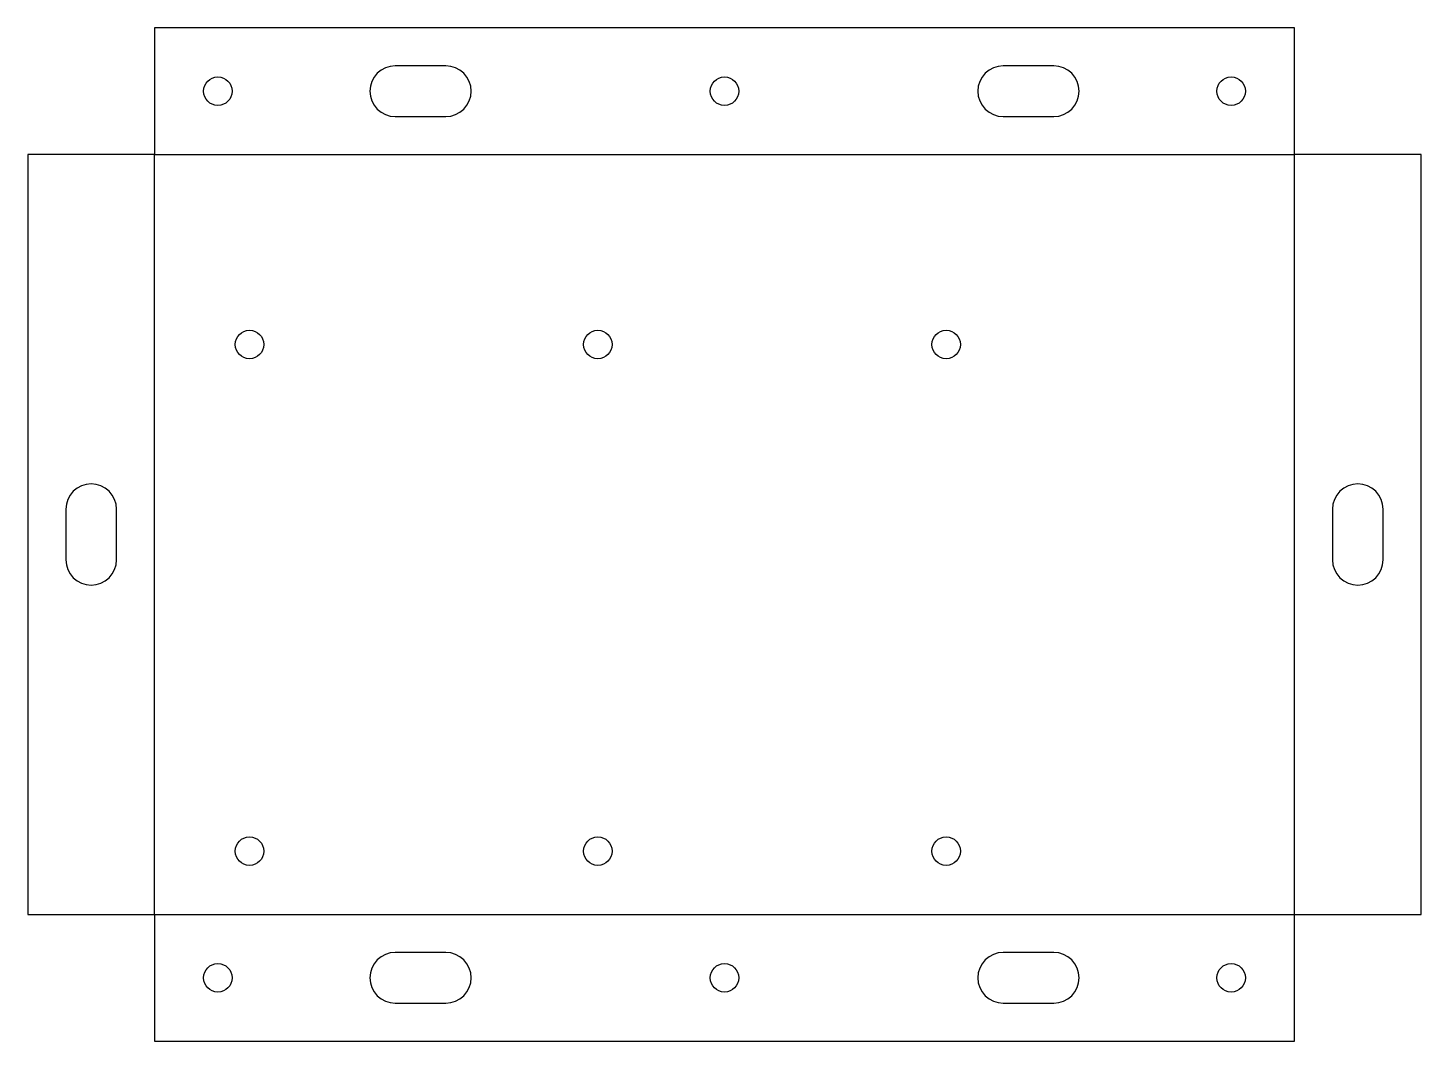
# Model space of a CAD drawing. Header units: millimetres. Extents: x 0 to 220, y 0 to 160.
import ezdxf

# ---------------------------------------------------------------- set-up
doc = ezdxf.new("R2010")
doc.units = ezdxf.units.MM

msp = doc.modelspace()

# ---------------------------------------------------------------- linework, layer by layer
at = {"layer": 'BEND'}
for p, q in [((20, 140), (200, 140)), ((20, 20), (20, 140)), ((200, 20), (200, 140)), ((20, 20), (200, 20))]:
    msp.add_line(p, q, dxfattribs=at)
at = {"layer": 'CUT'}
for p, q in [((200, 160), (20, 160)), ((20, 160), (20, 140)), ((200, 140), (200, 160)), ((58, 154), (57.22, 153.92)), ((66, 154), (58, 154)), ((66.78, 153.92), (66, 154)), ((154, 154), (153.22, 153.92)), ((162, 154), (154, 154)), ((162.78, 153.92), (162, 154)), ((54.67, 152.22), (54.3, 151.53)), ((55.17, 152.83), (54.67, 152.22)), ((55.78, 153.33), (55.17, 152.83)), ((56.47, 153.7), (55.78, 153.33)), ((57.22, 153.92), (56.47, 153.7)), ((67.53, 153.7), (66.78, 153.92)), ((68.22, 153.33), (67.53, 153.7)), ((68.83, 152.83), (68.22, 153.33)), ((69.33, 152.22), (68.83, 152.83)), ((69.7, 151.53), (69.33, 152.22)), ((150.67, 152.22), (150.3, 151.53)), ((151.17, 152.83), (150.67, 152.22)), ((151.78, 153.33), (151.17, 152.83)), ((152.47, 153.7), (151.78, 153.33)), ((153.22, 153.92), (152.47, 153.7)), ((163.53, 153.7), (162.78, 153.92)), ((164.22, 153.33), (163.53, 153.7)), ((164.83, 152.83), (164.22, 153.33)), ((165.33, 152.22), (164.83, 152.83)), ((165.7, 151.53), (165.33, 152.22)), ((54.08, 150.78), (54, 150)), ((54, 150), (54.08, 149.22)), ((54, 150), (54, 150)), ((54.3, 151.53), (54.08, 150.78)), ((69.92, 150.78), (69.7, 151.53)), ((70, 150), (69.92, 150.78)), ((69.92, 149.22), (70, 150)), ((70, 150), (70, 150)), ((150.08, 150.78), (150, 150)), ((150, 150), (150.08, 149.22)), ((150, 150), (150, 150)), ((150.3, 151.53), (150.08, 150.78)), ((165.92, 150.78), (165.7, 151.53)), ((166, 150), (165.92, 150.78)), ((165.92, 149.22), (166, 150)), ((166, 150), (166, 150)), ((54.08, 149.22), (54.3, 148.47)), ((54.3, 148.47), (54.67, 147.78)), ((54.67, 147.78), (55.17, 147.17)), ((68.83, 147.17), (69.33, 147.78)), ((69.33, 147.78), (69.7, 148.47)), ((69.7, 148.47), (69.92, 149.22)), ((150.08, 149.22), (150.3, 148.47)), ((150.3, 148.47), (150.67, 147.78)), ((150.67, 147.78), (151.17, 147.17)), ((164.83, 147.17), (165.33, 147.78)), ((165.33, 147.78), (165.7, 148.47)), ((165.7, 148.47), (165.92, 149.22)), ((55.17, 147.17), (55.78, 146.67)), ((55.78, 146.67), (56.47, 146.3)), ((56.47, 146.3), (57.22, 146.08)), ((57.22, 146.08), (58, 146)), ((58, 146), (66, 146)), ((66, 146), (66.78, 146.08)), ((66.78, 146.08), (67.53, 146.3)), ((67.53, 146.3), (68.22, 146.67)), ((68.22, 146.67), (68.83, 147.17)), ((151.17, 147.17), (151.78, 146.67)), ((151.78, 146.67), (152.47, 146.3)), ((152.47, 146.3), (153.22, 146.08)), ((153.22, 146.08), (154, 146)), ((154, 146), (162, 146)), ((162, 146), (162.78, 146.08)), ((162.78, 146.08), (163.53, 146.3)), ((163.53, 146.3), (164.22, 146.67)), ((164.22, 146.67), (164.83, 147.17)), ((20, 140), (0, 140)), ((0, 140), (0, 20)), ((220, 140), (200, 140)), ((220, 20), (220, 140)), ((10, 88), (9.22, 87.92)), ((10.78, 87.92), (10, 88)), ((10, 88), (10, 88)), ((210, 88), (209.22, 87.92)), ((210.78, 87.92), (210, 88)), ((210, 88), (210, 88)), ((6.67, 86.22), (6.3, 85.53)), ((7.17, 86.83), (6.67, 86.22)), ((7.78, 87.33), (7.17, 86.83)), ((8.47, 87.7), (7.78, 87.33)), ((9.22, 87.92), (8.47, 87.7)), ((11.53, 87.7), (10.78, 87.92)), ((12.22, 87.33), (11.53, 87.7)), ((12.83, 86.83), (12.22, 87.33)), ((13.33, 86.22), (12.83, 86.83)), ((13.7, 85.53), (13.33, 86.22)), ((206.67, 86.22), (206.3, 85.53)), ((207.17, 86.83), (206.67, 86.22)), ((207.78, 87.33), (207.17, 86.83)), ((208.47, 87.7), (207.78, 87.33)), ((209.22, 87.92), (208.47, 87.7)), ((211.53, 87.7), (210.78, 87.92)), ((212.22, 87.33), (211.53, 87.7)), ((212.83, 86.83), (212.22, 87.33)), ((213.33, 86.22), (212.83, 86.83)), ((213.7, 85.53), (213.33, 86.22)), ((6.08, 84.78), (6, 84)), ((6, 84), (6, 76)), ((6.3, 85.53), (6.08, 84.78)), ((13.92, 84.78), (13.7, 85.53)), ((14, 84), (13.92, 84.78)), ((14, 76), (14, 84)), ((206.08, 84.78), (206, 84)), ((206, 84), (206, 76)), ((206.3, 85.53), (206.08, 84.78)), ((213.92, 84.78), (213.7, 85.53)), ((214, 84), (213.92, 84.78)), ((214, 76), (214, 84)), ((6, 76), (6.08, 75.22)), ((6.08, 75.22), (6.3, 74.47)), ((13.7, 74.47), (13.92, 75.22)), ((13.92, 75.22), (14, 76)), ((206, 76), (206.08, 75.22)), ((206.08, 75.22), (206.3, 74.47)), ((213.7, 74.47), (213.92, 75.22)), ((213.92, 75.22), (214, 76)), ((6.3, 74.47), (6.67, 73.78)), ((6.67, 73.78), (7.17, 73.17)), ((7.17, 73.17), (7.78, 72.67)), ((7.78, 72.67), (8.47, 72.3)), ((11.53, 72.3), (12.22, 72.67)), ((12.22, 72.67), (12.83, 73.17)), ((12.83, 73.17), (13.33, 73.78)), ((13.33, 73.78), (13.7, 74.47)), ((206.3, 74.47), (206.67, 73.78)), ((206.67, 73.78), (207.17, 73.17)), ((207.17, 73.17), (207.78, 72.67)), ((207.78, 72.67), (208.47, 72.3)), ((211.53, 72.3), (212.22, 72.67)), ((212.22, 72.67), (212.83, 73.17)), ((212.83, 73.17), (213.33, 73.78)), ((213.33, 73.78), (213.7, 74.47)), ((8.47, 72.3), (9.22, 72.08)), ((9.22, 72.08), (10, 72)), ((10, 72), (10.78, 72.08)), ((10, 72), (10, 72)), ((10.78, 72.08), (11.53, 72.3)), ((208.47, 72.3), (209.22, 72.08)), ((209.22, 72.08), (210, 72)), ((210, 72), (210.78, 72.08)), ((210, 72), (210, 72)), ((210.78, 72.08), (211.53, 72.3)), ((0, 20), (20, 20)), ((20, 20), (20, 0)), ((200, 0), (200, 20)), ((200, 20), (220, 20)), ((55.78, 13.33), (55.17, 12.83)), ((56.47, 13.7), (55.78, 13.33)), ((57.22, 13.92), (56.47, 13.7)), ((58, 14), (57.22, 13.92)), ((66, 14), (58, 14)), ((66.78, 13.92), (66, 14)), ((67.53, 13.7), (66.78, 13.92)), ((68.22, 13.33), (67.53, 13.7)), ((68.83, 12.83), (68.22, 13.33)), ((151.78, 13.33), (151.17, 12.83)), ((152.47, 13.7), (151.78, 13.33)), ((153.22, 13.92), (152.47, 13.7)), ((154, 14), (153.22, 13.92)), ((162, 14), (154, 14)), ((162.78, 13.92), (162, 14)), ((163.53, 13.7), (162.78, 13.92)), ((164.22, 13.33), (163.53, 13.7)), ((164.83, 12.83), (164.22, 13.33)), ((54.3, 11.53), (54.08, 10.78)), ((54.67, 12.22), (54.3, 11.53)), ((55.17, 12.83), (54.67, 12.22)), ((69.33, 12.22), (68.83, 12.83)), ((69.7, 11.53), (69.33, 12.22)), ((69.92, 10.78), (69.7, 11.53)), ((150.3, 11.53), (150.08, 10.78)), ((150.67, 12.22), (150.3, 11.53)), ((151.17, 12.83), (150.67, 12.22)), ((165.33, 12.22), (164.83, 12.83)), ((165.7, 11.53), (165.33, 12.22)), ((165.92, 10.78), (165.7, 11.53)), ((54.08, 10.78), (54, 10)), ((54, 10), (54.08, 9.22)), ((54, 10), (54, 10)), ((54.08, 9.22), (54.3, 8.47)), ((69.7, 8.47), (69.92, 9.22)), ((70, 10), (69.92, 10.78)), ((69.92, 9.22), (70, 10)), ((70, 10), (70, 10)), ((150.08, 10.78), (150, 10)), ((150, 10), (150.08, 9.22)), ((150, 10), (150, 10)), ((150.08, 9.22), (150.3, 8.47)), ((165.7, 8.47), (165.92, 9.22)), ((166, 10), (165.92, 10.78)), ((165.92, 9.22), (166, 10)), ((166, 10), (166, 10)), ((54.3, 8.47), (54.67, 7.78)), ((54.67, 7.78), (55.17, 7.17)), ((55.17, 7.17), (55.78, 6.67)), ((55.78, 6.67), (56.47, 6.3)), ((67.53, 6.3), (68.22, 6.67)), ((68.22, 6.67), (68.83, 7.17)), ((68.83, 7.17), (69.33, 7.78)), ((69.33, 7.78), (69.7, 8.47)), ((150.3, 8.47), (150.67, 7.78)), ((150.67, 7.78), (151.17, 7.17)), ((151.17, 7.17), (151.78, 6.67)), ((151.78, 6.67), (152.47, 6.3)), ((163.53, 6.3), (164.22, 6.67)), ((164.22, 6.67), (164.83, 7.17)), ((164.83, 7.17), (165.33, 7.78)), ((165.33, 7.78), (165.7, 8.47)), ((56.47, 6.3), (57.22, 6.08)), ((57.22, 6.08), (58, 6)), ((58, 6), (66, 6)), ((66, 6), (66.78, 6.08)), ((66.78, 6.08), (67.53, 6.3)), ((152.47, 6.3), (153.22, 6.08)), ((153.22, 6.08), (154, 6)), ((154, 6), (162, 6)), ((162, 6), (162.78, 6.08)), ((162.78, 6.08), (163.53, 6.3)), ((20, 0), (200, 0))]:
    msp.add_line(p, q, dxfattribs=at)
for centre in [(30, 150), (110, 150), (190, 150), (35, 110), (90, 110), (145, 110), (35, 30), (90, 30), (145, 30), (30, 10), (110, 10), (190, 10)]:
    msp.add_circle(centre, 2.25, dxfattribs=at)

doc.saveas('drawing.dxf')
